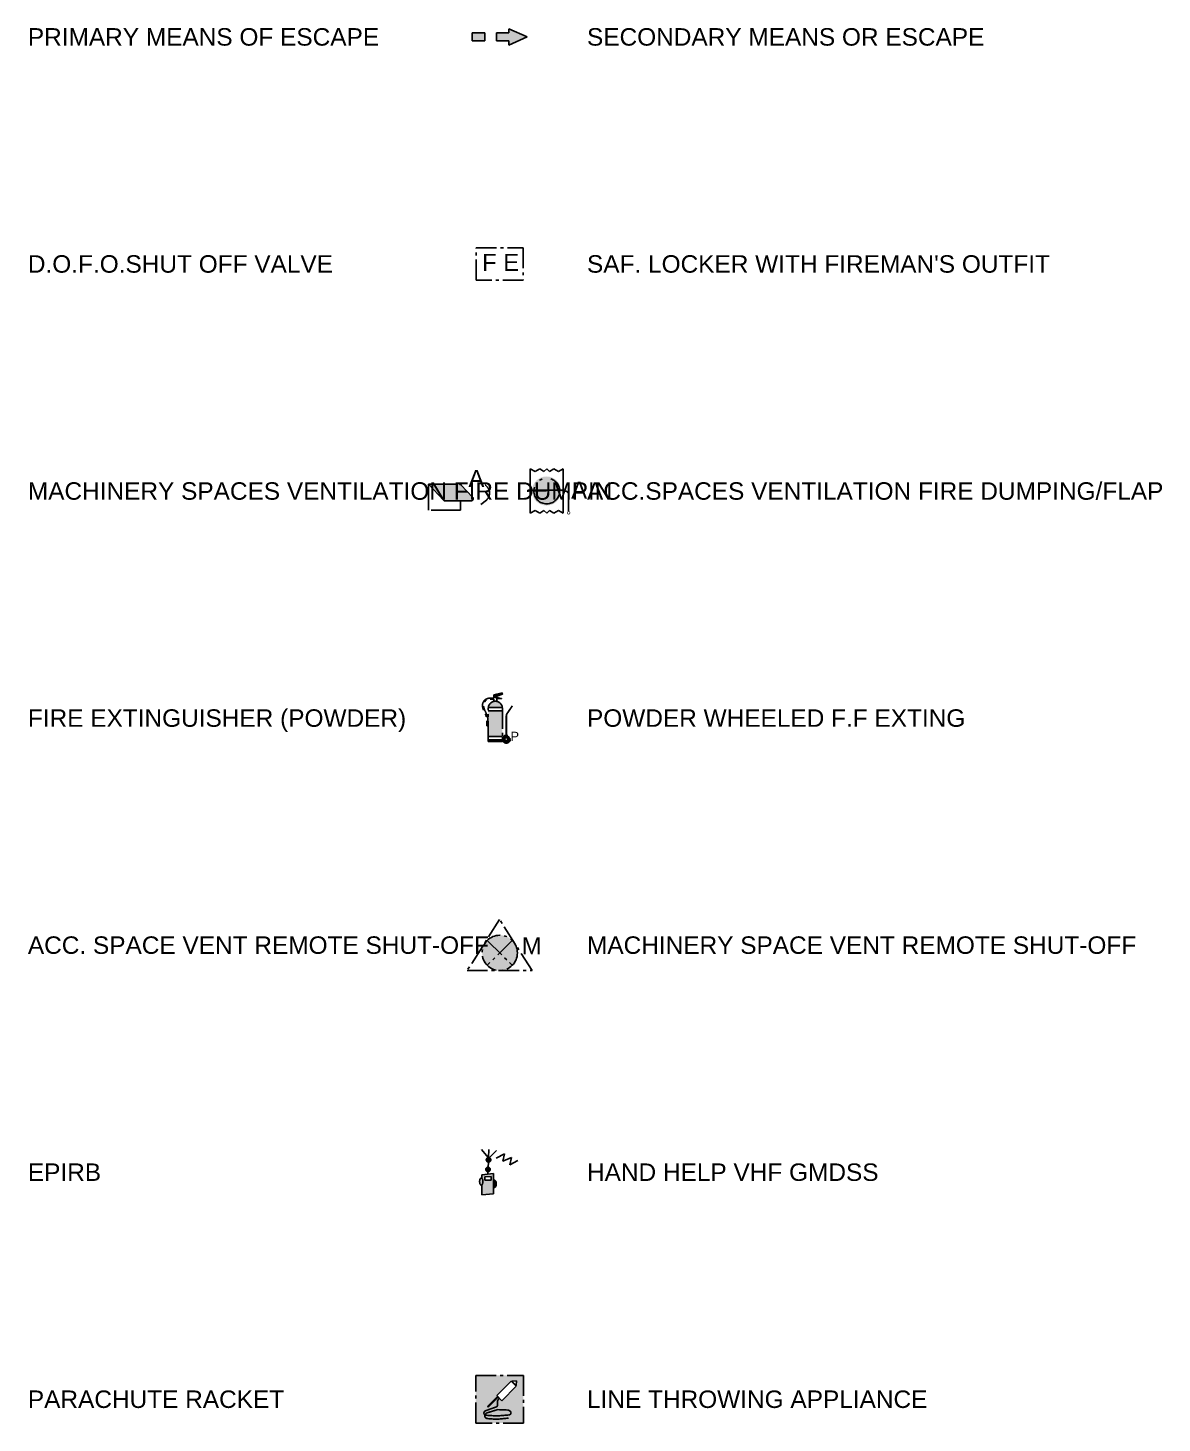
# Model space of a CAD drawing. Header units: metres. Extents: x -19 to 299, y -136 to 153.
# Drawn here: x 260.11 to 299.05, y -127.8 to -79.87 of the extents above; entities that cross this region are included whole.
import ezdxf

# ---------------------------------------------------------------- set-up
doc = ezdxf.new("R2010")
doc.units = ezdxf.units.M
doc.header["$LTSCALE"] = 0.2
doc.linetypes.add('DASHDOT', pattern=[3.556, 2.54, -0.508, 0, -0.508])
for name, color, linetype in [('BLOCKS', 7, 'Continuous'), ('dotted', 140, 'DASHDOT'), ('HATCH', 1, 'Continuous'), ('INER2', 151, 'Continuous'), ('SYMBOL', 31, 'Continuous'), ('TEXT', 6, 'Continuous'), ('VENT', 210, 'Continuous')]:
    doc.layers.add(name, color=color, linetype=linetype)
doc.styles.add('ARIAL', font='arial.ttf')

# ---------------------------------------------------------------- blocks, each defined once
blk = doc.blocks.new('SEG')
at = {"layer": 'INER2'}
h = blk.add_hatch(color=80, dxfattribs=at)
h.paths.add_polyline_path([(-2246.7749817498398, -924.4314208945534), (-2247.231105692241, -924.2271617786868), (-2247.231105692241, -924.33383828917), (-2247.541388942604, -924.33383828917), (-2247.541388942604, -924.5290034999365), (-2247.231105692241, -924.5290034999365), (-2247.231105692241, -924.6356800104198)])
h.paths.add_polyline_path([(-2248.144030461646, -924.33383828917), (-2248.144287321316, -924.5290034999365), (-2247.829534066507, -924.5290034999365), (-2247.829534066507, -924.33383828917)])
at = {"layer": 'dotted', "color": 6}
for p, q in [((-2248.1435925628334, -924.3338382891702), (-2248.143849422503, -924.5290034999367)), ((-2247.8290961676953, -924.3338382891702), (-2248.1435925628334, -924.3338382891702)), ((-2247.8290961676953, -924.3338382891702), (-2247.8290961676953, -924.5290034999367)), ((-2247.2306677934284, -924.3338382891702), (-2247.5409510437917, -924.3338382891702)), ((-2247.5409510437917, -924.3338382891702), (-2247.5409510437917, -924.5290034999367)), ((-2247.2306677934284, -924.3338382891702), (-2247.2306677934284, -924.227161778687)), ((-2247.2306677934284, -924.227161778687), (-2246.774543851027, -924.4314208945535)), ((-2247.8290961676953, -924.5290034999367), (-2248.1435925628334, -924.5290034999367)), ((-2247.2306677934284, -924.5290034999367), (-2247.5409510437917, -924.5290034999367)), ((-2247.2306677934284, -924.6356800104201), (-2246.774543851027, -924.4314208945535)), ((-2247.2306677934284, -924.5290034999367), (-2247.2306677934284, -924.6356800104201))]:
    blk.add_line(p, q, dxfattribs=at)
blk = doc.blocks.new('FPR-SECONDARY MEANS OR ESCAPE')
at = {"layer": 'dotted', "color": 3, "xscale": 0.45989954711139, "yscale": 0.45989954711139}
blk.add_blockref('SEG', (1033.6055673793094, 425.14559180494416), dxfattribs=at)
blk = doc.blocks.new('FP-SECONDARY MEANS OR ESCAPE')
at = {"xscale": 3, "yscale": 3}
blk.add_blockref('FPR-SECONDARY MEANS OR ESCAPE', (0, 0), dxfattribs=at)
blk = doc.blocks.new('fs')
at = {"layer": 'dotted', "color": 6}
for p, q in [((1941.964528300438, -4109.374005599348), (1943.1406670990305, -4109.374005599348)), ((1941.964528300438, -4110.17478095158), (1941.964528300438, -4109.374005599348)), ((1943.1406670990305, -4109.374005599348), (1943.1406670990305, -4110.17478095158)), ((1943.1406670990305, -4110.17478095158), (1941.964528300438, -4110.17478095158))]:
    blk.add_line(p, q, dxfattribs=at)
at = {"layer": 'HATCH', "style": 'ARIAL'}
blk.add_text('F E', height=0.42432596239407, dxfattribs=at).set_placement((1942.1149471176077, -4109.948257726043))
blk = doc.blocks.new("FPR-SAF. LOCKER WITH FIREMAN'S OUTFIT")
at = {"layer": 'VENT', "color": 2, "xscale": 0.45989954711139, "yscale": 0.45989954711139}
blk.add_blockref('fs', (-893.379059922162, 1890.0833821973738), dxfattribs=at)
blk = doc.blocks.new("FP-SAF. LOCKER WITH FIREMAN'S OUTFIT")
at = {"xscale": 3, "yscale": 3}
blk.add_blockref("FPR-SAF. LOCKER WITH FIREMAN'S OUTFIT", (0, 0), dxfattribs=at)
blk = doc.blocks.new('AV')
at = {"layer": 'HATCH'}
blk.add_hatch(color=5, dxfattribs=at).paths.add_polyline_path([(6018.552184333934, -5952.493148281754, 0.20599672705387), (6018.524101996618, -5952.481065827882), (6017.989340136628, -5952.481065827882), (6018.248670707519, -5952.755441619111, 0.20599672705391), (6018.276753044835, -5952.767524072982), (6018.721623058038, -5952.767524072982, 0.65747562194362), (6018.74977239339, -5952.7023253395255)])
at = {"layer": 'dotted', "color": 6}
for p, q in [((6017.995709531884, -5952.4801185490005), (6018.255040102775, -5952.754494340227)), ((6017.995709531884, -5952.4801185490005), (6018.530471391874, -5952.4801185490005)), ((6017.995709531884, -5952.928673504907), (6017.995709531884, -5952.4801185490005)), ((6018.55855372919, -5952.4922010028695), (6018.756074790612, -5952.701307133017)), ((6018.283122440091, -5952.766576794099), (6018.727992453294, -5952.766576794099)), ((6018.547111804495, -5952.766576794099), (6018.547111804495, -5952.928673504907)), ((6018.896473967601, -5952.8267333094755), (6018.993268854336, -5952.752905166621)), ((6018.547111804495, -5952.928673504907), (6017.995709531884, -5952.928673504907))]:
    blk.add_line(p, q, dxfattribs=at)
blk.add_lwpolyline([(6018.896473967601, -5952.8267333094755), (6018.993268854336, -5952.752905166621)], dxfattribs=at)
for centre, radius, start, end in [((6018.530471391874, -5952.518794606476), 0.03867605747597, 43.44031786384987, 90.0000000000002), ((6018.883962258764, -5952.6303238928085), 0.16423793875042, 311.72361547168504, 57.12213044931015), ((6018.283122440091, -5952.727900736623), 0.03867605747597, 223.44031786384969, 270), ((6018.727992453294, -5952.727900736623), 0.03867605747597, 270, 43.44031786384987)]:
    blk.add_arc(centre, radius, start, end, dxfattribs=at)
at = {"layer": 'dotted', "color": 6, "style": 'ARIAL'}
blk.add_text('A', height=0.29406452827636, dxfattribs=at).set_placement((6018.684366087487, -5952.525323283083))
blk = doc.blocks.new('FPR-ACC.SPACES VENTILATION FIRE DUMPING_FLAP')
at = {"layer": 'INER2'}
h = blk.add_hatch(color=5, dxfattribs=at)
h.paths.add_polyline_path([(0.5365400012415193, 0.1475711088414755, 0.39568292971144), (0.38923544122098974, 0.00936034323513013), (0.5365400012415193, 0.00936034323513013)])
h.paths.add_polyline_path([(0.6838445612575015, 0.00936034323513013, 0.39568292971144), (0.5365400012415193, 0.1475711088414755), (0.5365400012415193, 0.00936034323513013)])
h.paths.add_polyline_path([(0.5365400012415193, -0.00942558607312094), (0.5365400012415193, -0.1476363516803758, 0.39568292971143), (0.6838445612575015, -0.00942558607312094)])
h.paths.add_polyline_path([(0.5365400012415193, -0.00942558607312094), (0.38923544122098974, -0.00942558607312094, 0.39568292971143), (0.5365400012415193, -0.1476363516803758)])
at = {"layer": 'SYMBOL'}
h = blk.add_hatch(color=256, dxfattribs=at)
h.paths.add_polyline_path([(0.5365400012415193, 0.1663570381469981), (0.5365400012415193, 0.1475711088414755, -0.4142135623731), (0.6841437315015355, -3.262141672166763e-05), (0.7029296608075128, -3.262141672166763e-05, 0.41421356237309)])
h.paths.add_polyline_path([(0.5365400012415193, 0.1475711088414755), (0.5365400012415193, 0.1663570381469981, 0.41421356237309), (0.3701503416732521, -3.262141672166763e-05), (0.38893627097922945, -3.262141672166763e-05, -0.4142135623731)])
h.paths.add_polyline_path([(0.38893627097922945, -3.262141672166763e-05), (0.3701503416732521, -3.262141672166763e-05, 0.41421356237309), (0.5365400012415193, -0.1664222809849889), (0.5365400012415193, -0.1476363516803758, -0.4142135623731)])
h.paths.add_polyline_path([(0.7029296608075128, -3.262141672166763e-05), (0.6841437315015355, -3.262141672166763e-05, -0.4142135623731), (0.5365400012415193, -0.1476363516803758), (0.5365400012415193, -0.1664222809849889, 0.41421356237309)])
h = blk.add_hatch(color=256, dxfattribs=at)
h.paths.add_polyline_path([(0.5365400012415193, 0.00936034323513013), (0.38923544122098974, 0.00936034323513013, 0.01592119311767), (0.38893627097922945, -3.262141672166763e-05), (0.5365400012415193, -3.262141672166763e-05)])
h.paths.add_polyline_path([(0.37041567723599655, 0.00936034323513013), (0.3486807081808365, 0.00936034323513013), (0.3486807081808365, -3.262141672166763e-05), (0.3701503416732521, -3.262141672166763e-05, -0.01412134833812)])
h.paths.add_polyline_path([(0.3486807081808365, 0.00936034323513013), (0.32010020107145465, 0.00936034323513013), (0.32010020107145465, -3.262141672166763e-05), (0.3486807081808365, -3.262141672166763e-05)])
h.paths.add_polyline_path([(0.6838445612575015, 0.00936034323513013), (0.5365400012415193, 0.00936034323513013), (0.5365400012415193, -3.262141672166763e-05), (0.6841437315015355, -3.262141672166763e-05, 0.01592119311767)])
h.paths.add_polyline_path([(0.7243992943003832, 0.00936034323513013), (0.7026643252447684, 0.00936034323513013, -0.01412134833812), (0.7029296608075128, -3.262141672166763e-05), (0.7243992943003832, -3.262141672166763e-05)])
h.paths.add_polyline_path([(0.7487626862935031, 0.00936034323513013), (0.7243992943003832, 0.00936034323513013), (0.7243992943003832, -3.262141672166763e-05), (0.7487626862935031, -3.262141672166763e-05)])
h = blk.add_hatch(color=256, dxfattribs=at)
h.paths.add_polyline_path([(0.7779527818288443, -3.262141672166763e-05), (0.7487626862935031, -3.262141672166763e-05), (0.7487626862935031, -0.00942558607312094, -0.4142135623731), (0.7800296155360229, -0.04069251531291229), (0.7988155448420002, -0.04069251531291229, 0.24157955283287)])
h.paths.add_polyline_path([(0.7487626862935031, 0.00936034323513013), (0.7487626862935031, -3.262141672166763e-05), (0.7779527818288443, -3.262141672166763e-05, 0.15693066028848)])
h = blk.add_hatch(color=256, dxfattribs=at)
h.paths.add_polyline_path([(0.3486807081808365, -3.262141672166763e-05), (0.32010020107145465, -3.262141672166763e-05), (0.32010020107145465, -0.00942558607312094), (0.3486807081808365, -0.00942558607312094)])
h.paths.add_polyline_path([(0.3701503416732521, -3.262141672166763e-05), (0.3486807081808365, -3.262141672166763e-05), (0.3486807081808365, -0.00942558607312094), (0.37041567723599655, -0.00942558607312094, -0.01412134833812)])
blk.add_hatch(color=256, dxfattribs=at).paths.add_polyline_path([(0.5365400012415193, -3.262141672166763e-05), (0.38893627097922945, -3.262141672166763e-05, 0.01592119311767), (0.38923544122098974, -0.00942558607312094), (0.5365400012415193, -0.00942558607312094)])
h = blk.add_hatch(color=256, dxfattribs=at)
h.paths.add_polyline_path([(0.6841437315015355, -3.262141672166763e-05), (0.5365400012415193, -3.262141672166763e-05), (0.5365400012415193, -0.00942558607312094), (0.6838445612575015, -0.00942558607312094, 0.01592119311767)])
h.paths.add_polyline_path([(0.7243992943003832, -3.262141672166763e-05), (0.7029296608075128, -3.262141672166763e-05, -0.01412134833812), (0.7026643252447684, -0.00942558607312094), (0.7243992943003832, -0.00942558607312094)])
h.paths.add_polyline_path([(0.7487626862935031, -3.262141672166763e-05), (0.7243992943003832, -3.262141672166763e-05), (0.7243992943003832, -0.00942558607312094), (0.7487626862935031, -0.00942558607312094)])
h = blk.add_hatch(color=256, dxfattribs=at)
h.paths.add_polyline_path([(0.7692947987898151, -0.2498564521138178, 1), (0.809550361588208, -0.2498564521138178, 1)])
h.paths.add_polyline_path([(0.8014992490284385, -0.2498564521138178, -1), (0.7773459113495846, -0.2498564521138178, -1)])
at = {"layer": 'dotted', "color": 6}
for p, q in [((0.3512936136571625, 0.25495189772391313), (0.3512936136571625, -0.25495189772300364)), ((0.3512936136571625, 0.25495189772391313), (0.4055188992069816, 0.22196630381586147)), ((0.4055188992069816, 0.22196630381586147), (0.4598005231478055, 0.25495189772391313)), ((0.4598005231478055, 0.25495189772391313), (0.5065950142047768, 0.22383678368078108)), ((0.5065950142047768, 0.22383678368078108), (0.5391529067178453, 0.25495189772391313)), ((0.5717107992309138, 0.22383678368078108), (0.5391529067178453, 0.25495189772391313)), ((0.6185052902878851, 0.25495189772391313), (0.5717107992309138, 0.22383678368078108)), ((0.6727869142264353, 0.22196630381586147), (0.6185052902878851, 0.25495189772391313)), ((0.7270121997748902, 0.25495189772391313), (0.6727869142264353, 0.22196630381586147)), ((0.7270121997748902, 0.25495189772391313), (0.7270121997748902, -0.25495189772300364)), ((0.32271310654596164, 0.009392964652761293), (0.32271310654596164, -0.009392964651851798)), ((0.75137559176801, 0.009392964652761293), (0.32271310654596164, 0.009392964652761293)), ((0.3512936136571625, -0.25495189772300364), (0.4055188992069816, -0.22196630381495197)), ((0.4055188992069816, -0.22196630381495197), (0.4598005231478055, -0.25495189772300364)), ((0.4598005231478055, -0.25495189772300364), (0.5065950142047768, -0.2238367836789621)), ((0.5065950142047768, -0.2238367836789621), (0.5391529067178453, -0.25495189772300364)), ((0.5717107992309138, -0.2238367836789621), (0.5391529067178453, -0.25495189772300364)), ((0.6185052902878851, -0.25495189772300364), (0.5717107992309138, -0.2238367836789621)), ((0.6727869142264353, -0.22196630381495197), (0.6185052902878851, -0.25495189772300364)), ((0.7270121997748902, -0.25495189772300364), (0.6727869142264353, -0.22196630381495197))]:
    blk.add_line(p, q, dxfattribs=at)
blk.add_circle((0.5391529067178453, 9.094947017729282e-13), 0.14760373026098, dxfattribs=at)
at = {"layer": 'SYMBOL'}
blk.add_line((0.7800296155360229, -0.04557668976212881), (0.7988155448420002, -0.04557668976212881), dxfattribs=at)
at = {"layer": 'SYMBOL', "const_width": 0.01878592930594}
blk.add_lwpolyline([(0.7894225801878747, -0.04069251532018825), (0.7894225801878747, -0.2297286707225794)], dxfattribs=at)
at = {"layer": 'INER2', "color": 6, "xscale": 0.66362073343725, "yscale": 0.66362073343725}
blk.add_blockref('AV', (-3994.4809990525487, 3950.2659318661676), dxfattribs=at)
at = {"layer": 'dotted', "color": 6, "style": 'ARIAL'}
blk.add_text('A', height=0.19514731793264, dxfattribs=at).set_placement((0.8184993335275976, -0.08643913606647402))
blk = doc.blocks.new('FP-ACC.SPACES VENTILATION FIRE DUMPING_FLAP')
at = {"xscale": 3, "yscale": 3}
blk.add_blockref('FPR-ACC.SPACES VENTILATION FIRE DUMPING_FLAP', (0, 0), dxfattribs=at)
blk = doc.blocks.new('CO2 50KG')
at = {"layer": 'SYMBOL'}
h = blk.add_hatch(color=1, dxfattribs=at)
h.paths.add_polyline_path([(-2247.3098590438713, -965.6161895666577), (-2247.6596140184797, -965.6161895666577), (-2247.6596140184797, -965.7730204610262, -0.05439040976962), (-2247.6596140184797, -965.9542914418073), (-2247.65961401848, -966.2559963115125), (-2247.3098590438713, -966.2559963115125)])
h.paths.add_polyline_path([(-2247.309859043871, -966.34024474714), (-2247.65961401848, -966.3402447471401), (-2247.65961401848, -966.3858635686279), (-2247.3098590438713, -966.385863568628)])
h.paths.add_polyline_path([(-2247.4847365311757, -965.380948303684, 0.37463106135456), (-2247.657975264098, -965.5319411310303), (-2247.3114977982527, -965.5319411310303, 0.37463106135528)])
h = blk.add_hatch(color=256, dxfattribs=at)
edge = h.paths.add_edge_path()
edge.add_line((-2247.4462468670877, -965.3101619637523), (-2247.3296774403466, -965.322325419362))
edge.add_line((-2247.3296774403466, -965.3223254193618), (-2247.3296774403466, -965.3099770363759))
edge.add_line((-2247.3296774403466, -965.3099770363759), (-2247.4462468670877, -965.2875253893275))
edge.add_line((-2247.4462468670877, -965.2875253893275), (-2247.4462468670877, -965.250260260834))
edge.add_line((-2247.4462468670877, -965.2502602608339), (-2247.3058306562175, -965.2050614479227))
edge.add_line((-2247.3058306562175, -965.2050614479227), (-2247.3165593768676, -965.1741647180588))
edge.add_line((-2247.3165593768676, -965.1741647180587), (-2247.526959553536, -965.2195229307874))
edge.add_line((-2247.5269595535356, -965.2195229307874), (-2247.5269595535356, -965.3054765172919))
h = blk.add_hatch(color=1, dxfattribs=at)
h.paths.add_polyline_path([(-2247.210570658884, -966.2248316993636), (-2247.210570658884, -966.2865859419493, 0.4142135623731), (-2247.248280375159, -966.3242956582238), (-2247.310034617745, -966.3242956582238, -0.41421356237309)])
h.paths.add_polyline_path([(-2247.210570658884, -966.2248316993636, -0.4142135623731), (-2247.1111067000243, -966.3242956582238, -1), (-2247.310034617745, -966.3242956582238), (-2247.248280375159, -966.3242956582238, 1), (-2247.1728609426095, -966.3242956582238, 0.4142135623731), (-2247.210570658884, -966.2865859419493)])
at = {"layer": 'dotted', "color": 6}
blk.add_lwpolyline([(-2247.31166981265, -966.3856383333206), (-2247.661424787259, -966.3856383333206), (-2247.661424787259, -965.555600555681, -0.4142135623731), (-2247.4865472999545, -965.3807230683766), (-2247.486547299955, -965.3807230683766, -0.4142135623731), (-2247.31166981265, -965.555600555681)], format="xyb", close=True, dxfattribs=at)
for points in [[(-2247.3165034665108, -965.1739394827515), (-2247.5269036431787, -965.2192976954802)], [(-2247.5269036431787, -965.2192976954802), (-2247.526903643179, -965.3052512819846)], [(-2247.5269036431787, -965.331965384936), (-2247.5269036431787, -965.3850360185946)], [(-2247.446190956731, -965.2500350255266), (-2247.3057747458606, -965.2048362126154)], [(-2247.446190956731, -965.28730015402), (-2247.446190956731, -965.2500350255266)], [(-2247.3296215299897, -965.3097518010686), (-2247.446190956731, -965.28730015402)], [(-2247.446190956731, -965.3099367284449), (-2247.3296215299897, -965.3221001840545)], [(-2247.446190956731, -965.3850360185946), (-2247.446190956731, -965.3099367284449)], [(-2247.3296215299897, -965.3221001840545), (-2247.3296215299897, -965.3097518010686)], [(-2247.3057747458606, -965.2048362126154), (-2247.3165034665108, -965.1739394827515)], [(-2247.31166981265, -965.6159643313504), (-2247.661424787259, -965.6159643313504)], [(-2247.659786032877, -965.5317158957229), (-2247.313308567032, -965.5317158957229)], [(-2247.69566571103, -965.9930579571967), (-2247.6690030428103, -965.9934372102724)], [(-2247.31166981265, -966.3400195118327), (-2247.661424787259, -966.3400195118327)], [(-2247.659786032877, -966.2557710762052), (-2247.313308567032, -966.2557710762052)]]:
    blk.add_lwpolyline(points, dxfattribs=at)
blk.add_lwpolyline([(-2247.5269036431787, -965.3850360185946, -0.10687168047263), (-2247.446190956731, -965.3850360185946)], format="xyb", dxfattribs=at)
for radius in [0.0994639588603, 0.03770971627465]:
    blk.add_circle((-2247.212381427664, -966.3240704229165), radius, dxfattribs=at)
for points, knots in [([(-2247.5269036431787, -965.3052512819846), (-2247.5398555687875, -965.3044680550194), (-2247.552965060204, -965.3036839083976), (-2247.5935124407374, -965.3020574053483), (-2247.621091320988, -965.3020173752744), (-2247.674955054159, -965.309564859352), (-2247.7014613932597, -965.317257219661), (-2247.737964355594, -965.3400847756516), (-2247.7497877608425, -965.3501746926453), (-2247.7702361015445, -965.3731769150704), (-2247.779029543141, -965.3860737079422), (-2247.794871218478, -965.4163752838449), (-2247.80121741307, -965.4342002955268), (-2247.8079504390535, -965.470624636303), (-2247.808221071806, -965.4886780683864), (-2247.8029097009567, -965.5390383034867), (-2247.7922074685307, -965.5700175841704), (-2247.7712637328477, -965.6198863446521), (-2247.761821785727, -965.6395872585417), (-2247.7442394474874, -965.6775231136088), (-2247.73594830673, -965.6958935068155), (-2247.7211998750745, -965.7331653360133), (-2247.71498136408, -965.7518959836342), (-2247.705590331938, -965.7906707828205), (-2247.7022698373403, -965.8106602815984), (-2247.6953556969115, -965.8721405067654), (-2247.6948391885153, -965.9151355382808), (-2247.6953427689255, -965.9703459411046), (-2247.6955038602455, -965.9816793447661), (-2247.69566571103, -965.9930579571967)], [0.02710420956609, 0.02710420956609, 0.02710420956609, 0.02710420956609, 0.68084600824012, 0.68084600824012, 2.04253802472036, 2.04253802472036, 3.40423004120059, 3.40423004120059, 4.12641527205994, 4.12641527205994, 4.84860050291928, 4.84860050291928, 5.71813607233493, 5.71813607233493, 6.58767164175058, 6.58767164175058, 8.21871054384186, 8.21871054384186, 9.36402783654328, 9.36402783654328, 10.50934512924469, 10.50934512924469, 11.71664225434547, 11.71664225434547, 12.92393937944624, 12.92393937944624, 15.33853362964778, 15.33853362964778, 15.95792211018921, 15.95792211018921, 15.95792211018921, 15.95792211018921]), ([(-2247.6690030428103, -965.9934372102725), (-2247.6677954944644, -965.9085428139592), (-2247.666019883979, -965.7837118863196), (-2247.7423124880306, -965.6175833218205), (-2247.8067045856733, -965.4823105296665), (-2247.713290264276, -965.3206901610915), (-2247.6006308197325, -965.3275053522675), (-2247.5269036431787, -965.331965384936)], [0, 0, 0, 0, 297.9444576891252, 438.10527730470756, 661.8652525674617, 788.6914664628506, 1028.865983544751, 1028.865983544751, 1028.865983544751, 1028.865983544751])]:
    blk.add_open_spline(points, degree=3, knots=knots, dxfattribs=at)
at = {"layer": 'SYMBOL', "const_width": 0.0424017063139}
blk.add_lwpolyline([(-2247.062952056941, -965.4941417964822), (-2247.1942672981813, -965.6875588866224, 0.15022490399413), (-2247.2124373380207, -965.746670214362), (-2247.2124373380207, -966.2687445517107)], format="xyb", dxfattribs=at)
at = {"layer": 'dotted', "color": 6, "style": 'ARIAL'}
blk.add_text('P', height=0.22525893078285, dxfattribs=at).set_placement((-2247.1067266145783, -966.3659537450989))
blk = doc.blocks.new('FPR-POWDER WHEELED F.F EXTING')
at = {"layer": 'dotted', "color": 51, "xscale": 0.45989954711139, "yscale": 0.45989954711139}
blk.add_blockref('CO2 50KG', (1033.5687263432533, 444.1704017159009), dxfattribs=at)
blk = doc.blocks.new('FP-POWDER WHEELED F.F EXTING')
at = {"xscale": 3, "yscale": 3}
blk.add_blockref('FPR-POWDER WHEELED F.F EXTING', (0, 0), dxfattribs=at)
blk = doc.blocks.new('M')
at = {"layer": 'VENT'}
h = blk.add_hatch(color=3, dxfattribs=at)
h.paths.add_polyline_path([(-2247.213574355646, -982.3442870568014, 0.41421356237337), (-2247.8340663876065, -982.3442870568015), (-2247.523820371627, -982.6545330727816)])
h.paths.add_polyline_path([(-2247.8340663876065, -982.3442870568014, 0.19891236737954), (-2247.9625744950977, -982.6545330727815, 0.19891236737909), (-2247.8340663876074, -982.9647790887611), (-2247.523820371627, -982.6545330727816)])
h.paths.add_polyline_path([(-2247.523820371627, -982.6545330727815), (-2247.8340663876074, -982.964779088761, 0.41421356237328), (-2247.213574355647, -982.9647790887624)])
h.paths.add_polyline_path([(-2247.085066248155, -982.6545330727815, 0.19891236737958), (-2247.213574355646, -982.3442870568014), (-2247.523820371627, -982.6545330727815), (-2247.213574355647, -982.9647790887625, 0.19891236738018)])
at = {"layer": 'dotted', "color": 6}
for p, q in [((-2247.52710610387, -981.8271586277003), (-2248.3364749625644, -983.0958695678355)), ((-2247.52710610387, -981.8271586277003), (-2248.3364749625644, -983.0958695678356)), ((-2246.717737245177, -983.0958695678355), (-2247.52710610387, -981.8271586277003)), ((-2246.717737245177, -983.0958695678356), (-2247.52710610387, -981.8271586277003)), ((-2247.833656421572, -982.3442870568016), (-2247.2131643896123, -982.9647790887623)), ((-2247.2131643896114, -982.3442870568014), (-2247.833656421573, -982.9647790887614)), ((-2248.3364749625644, -983.0958695678355), (-2246.717737245177, -983.0958695678355)), ((-2248.3364749625644, -983.0958695678356), (-2246.717737245177, -983.0958695678356))]:
    blk.add_line(p, q, dxfattribs=at)
blk.add_circle((-2247.5234104055917, -982.6545330727815), 0.43875412347152, dxfattribs=at)
at = {"layer": 'dotted', "color": 6, "style": 'ARIAL'}
blk.add_text('M', height=0.42432596239407, dxfattribs=at).set_placement((-2246.977008931916, -982.6894531090105))
blk = doc.blocks.new('FPR-MACHINERY SPACE VENT REMOTE SHUT-OFF')
at = {"layer": 'dotted', "color": 51, "xscale": 0.45989954711139, "yscale": 0.45989954711139}
blk.add_blockref('M', (1033.6366982177428, 451.83360538793386), dxfattribs=at)
blk = doc.blocks.new('FP-MACHINERY SPACE VENT REMOTE SHUT-OFF')
at = {"xscale": 3, "yscale": 3}
blk.add_blockref('FPR-MACHINERY SPACE VENT REMOTE SHUT-OFF', (0, 0), dxfattribs=at)
blk = doc.blocks.new('H VHF')
at = {"layer": 'HATCH'}
h = blk.add_hatch(color=80, dxfattribs=at)
h.paths.add_polyline_path([(-2247.5698931908746, -994.9713145375248, 1), (-2247.4585049582306, -994.9713145375248, 1)])
h.paths.add_polyline_path([(-2247.556193353649, -994.7324041492914, 1), (-2247.4448051210047, -994.7324041492914, 1)])
h = blk.add_hatch(color=7, dxfattribs=at)
edge = h.paths.add_edge_path()
edge.add_ellipse((-2247.6811988806126, -995.2730075182868), major_axis=(2e-14, -0.0882569156375), ratio=0.46630028571318, start_angle=0, end_angle=360.0000000000002)
h = blk.add_hatch(color=80, dxfattribs=at)
edge = h.paths.add_edge_path()
edge.add_ellipse((-2247.34764758817, -995.3297837849731), major_axis=(2e-14, -0.0882569156375), ratio=0.46630028571318, start_angle=314.31177882024366, end_angle=585.6882211797354)
edge.add_line((-2247.377095458416, -995.268130821974), (-2247.377095458416, -995.3914367479725))
at = {"layer": 'INER2'}
h = blk.add_hatch(color=80, dxfattribs=at)
edge = h.paths.add_edge_path()
edge.add_line((-2247.377095458416, -995.0756054685406), (-2247.6684185569993, -995.1067742252508))
edge.add_line((-2247.6684185569993, -995.1067742252508), (-2247.6684185569993, -995.1891142005358))
edge.add_ellipse((-2247.6811988806126, -995.2730075182868), major_axis=(2e-14, -0.0882569156375), ratio=0.46630028571318, start_angle=198.09220200842557, end_angle=341.9077979915063, ccw=False)
edge.add_line((-2247.6684185569993, -995.3569008360381), (-2247.6684185569993, -995.6063529170882))
edge.add_line((-2247.6684185569993, -995.6063529170882), (-2247.377095458416, -995.5751841603781))
edge.add_line((-2247.377095458416, -995.5751841603781), (-2247.377095458416, -995.0756054685405))
h.paths.add_polyline_path([(-2247.5915314850345, -995.2419034857376), (-2247.5904760246153, -995.1550565901749), (-2247.432040492488, -995.1507286928447), (-2247.4330959529066, -995.2375755884074)])
at = {"layer": 'dotted', "color": 6}
for p, q in [((-2247.6790468570625, -994.4783605794913), (-2247.5085998518093, -994.6771974095134)), ((-2247.498061731898, -994.6767494128951), (-2247.4888099010764, -994.4711905170554)), ((-2247.2999862446145, -994.4954214059914), (-2247.487606466061, -994.6781422834996)), ((-2247.508552940044, -994.9158734288461), (-2247.5027991879865, -994.7880354968003)), ((-2247.308458445233, -994.6913278152971), (-2247.105365177981, -994.5797731953298)), ((-2247.105365177981, -994.5797731953298), (-2247.1471027137363, -994.766605189598)), ((-2247.1471027137363, -994.766605189598), (-2246.929962170356, -994.6732777207937)), ((-2246.929962170356, -994.6732777207937), (-2246.9716997061105, -994.8601097150621)), ((-2246.9716997061105, -994.8601097150621), (-2246.7686064388586, -994.7485550950947)), ((-2247.6680750691257, -995.1067742252509), (-2247.3767519705425, -995.0756054685407)), ((-2247.6680750691257, -995.1891142005359), (-2247.6680750691257, -995.1067742252509)), ((-2247.5901325367417, -995.155056590175), (-2247.591187997161, -995.2419034857378)), ((-2247.591187997161, -995.2419034857378), (-2247.4327524650334, -995.2375755884076)), ((-2247.5901325367417, -995.155056590175), (-2247.4316970046143, -995.150728692845)), ((-2247.519375901241, -995.0908648510566), (-2247.516499025212, -995.0269458850337)), ((-2247.4316970046143, -995.150728692845), (-2247.4327524650334, -995.2375755884076)), ((-2247.3767519705425, -995.0756054685407), (-2247.3767519705425, -995.5751841603783)), ((-2247.6680750691257, -995.6063529170884), (-2247.6680750691257, -995.3569008360384)), ((-2247.6680750691257, -995.6063529170884), (-2247.3767519705425, -995.5751841603783))]:
    blk.add_line(p, q, dxfattribs=at)
for centre in [(-2247.513855586679, -994.971314537525), (-2247.5001557494534, -994.7324041492916)]:
    blk.add_circle(centre, 0.05569411632204, dxfattribs=at)
blk.add_ellipse((-2247.680855392739, -995.2730075182872), major_axis=(2e-14, -0.0882569156375), ratio=0.46630028571318, dxfattribs=at)
blk.add_ellipse((-2247.3473041002962, -995.3297837849733), major_axis=(2e-14, -0.0882569156375), ratio=0.46630028571318, start_param=5.48577541821343, end_param=10.22218784973517, dxfattribs=at)
blk = doc.blocks.new('FPR-HAND HELP VHF GMDSS')
at = {"layer": 'dotted', "color": 1, "xscale": 0.45989954711139, "yscale": 0.45989954711139}
blk.add_blockref('H VHF', (1033.4972201333221, 457.61788047095524), dxfattribs=at)
blk = doc.blocks.new('FP-HAND HELP VHF GMDSS')
at = {"xscale": 3, "yscale": 3}
blk.add_blockref('FPR-HAND HELP VHF GMDSS', (0, 0), dxfattribs=at)
blk = doc.blocks.new('LT')
at = {"layer": 'INER2'}
h = blk.add_hatch(color=80, dxfattribs=at)
h.paths.add_polyline_path([(-2248.0552449522406, -1007.2374952068066), (-2248.0552449522406, -1008.4252515227176), (-2246.8674886363297, -1008.4252515227176), (-2246.8674886363297, -1007.2374952068066)])
h.paths.add_polyline_path([(-2247.156406724465, -1007.3827398119626), (-2247.1492545233173, -1007.3823219787878), (-2247.0405262881286, -1007.3759700512135), (-2247.0472960488773, -1007.4918504875498)])
h.paths.add_polyline_path([(-2247.048389669402, -1007.5105703844906), (-2247.1751266214055, -1007.3838334324868), (-2247.5336550813545, -1007.7423618924353), (-2247.4069181293503, -1007.8690988444392)])
h.paths.add_polyline_path([(-2247.497559197157, -1007.7784577766326), (-2247.515744275987, -1007.7602726978027), (-2247.764880587823, -1008.0094090096391), (-2247.746695508993, -1008.0275940884691)])
at = {"layer": 'dotted', "color": 6}
for p, q in [((-2247.1733654193354, -1007.3827568757154), (-2247.5318938792843, -1007.7412853356639)), ((-2247.5318938792843, -1007.7412853356639), (-2247.40515692728, -1007.8680222876677)), ((-2247.40515692728, -1007.8680222876678), (-2247.0466284673316, -1007.5094938277192))]:
    blk.add_line(p, q, dxfattribs=at)
blk.add_lwpolyline([(-2248.0534837501705, -1008.4241749659462), (-2248.0534837501705, -1007.2364186500351), (-2246.8657274342595, -1007.2364186500351), (-2246.8657274342595, -1008.4241749659462)], close=True, dxfattribs=at)
for points in [[(-2247.0466284673316, -1007.5094938277192), (-2247.1733654193354, -1007.3827568757154)], [(-2247.147493321247, -1007.3812454220164), (-2247.0387650860584, -1007.3748934944421), (-2247.045534846807, -1007.4907739307783), (-2247.1546455223947, -1007.3816632551911)], [(-2247.1546455223947, -1007.3816632551911), (-2247.147493321247, -1007.3812454220164)], [(-2247.5139830739167, -1007.7591961410312), (-2247.763119385753, -1008.0083324528676), (-2247.744934306923, -1008.0265175316977), (-2247.495797995087, -1007.7773812198611)]]:
    blk.add_lwpolyline(points, dxfattribs=at)
at = {"layer": 'dotted', "color": 6, "const_width": 0.04022607362152}
blk.add_lwpolyline([(-2247.4685254032825, -1007.8046538116658), (-2247.5049888991557, -1007.8560936732022, 0.1553943316007), (-2247.513535615275, -1007.8829297072939), (-2247.513535615275, -1007.9784925844274, -0.31667118768688), (-2247.5442869537687, -1008.0221776047742), (-2247.8149418138273, -1008.119160816641, 0.17918350532087), (-2247.8396165133963, -1008.1398883512503), (-2247.8463303080616, -1008.151682137995, 0.33191719367167), (-2247.8394973817917, -1008.2067562455005), (-2247.81837611005, -1008.2287842208668), (-2247.530736343107, -1008.2471757206524, 0.03694755783835), (-2247.523887844175, -1008.2471071711363), (-2247.228378651428, -1008.2222643584043, 0.16469425712602), (-2247.2010861163494, -1008.2103915091161), (-2247.193097721941, -1008.2031443259677, 0.48832208295938), (-2247.1985462863245, -1008.1301579140074), (-2247.2322561401347, -1008.1076965200732, 0.13777597868067), (-2247.256127064887, -1008.0999464011205), (-2247.503724122187, -1008.0900116099335, 0.08463304305227), (-2247.5191928303066, -1008.0920144470269), (-2247.779423010778, -1008.1718361083705, 0.17904367897371), (-2247.805020106961, -1008.1913742937518), (-2247.8246197377484, -1008.2223253928111, 0.35566006135854), (-2247.8176674940505, -1008.280515936238), (-2247.797139676863, -1008.3003602484885, 0.17551919380538), (-2247.7682930078836, -1008.3132759856404), (-2247.5362512957627, -1008.3303553232416, 0.04358228224089), (-2247.5281776567, -1008.330245213537), (-2247.238791488868, -1008.3009914504783)], format="xyb", dxfattribs=at)
blk = doc.blocks.new('FPR-LINE THROWING APPLIANCE')
at = {"layer": 'dotted', "color": 1, "xscale": 0.45989954711139, "yscale": 0.45989954711139}
blk.add_blockref('LT', (1033.60605975102, 463.50094462111883), dxfattribs=at)
blk = doc.blocks.new('FP-LINE THROWING APPLIANCE')
at = {"xscale": 3, "yscale": 3}
blk.add_blockref('FPR-LINE THROWING APPLIANCE', (0, 0), dxfattribs=at)

msp = doc.modelspace()

# ---------------------------------------------------------------- block references
at = {"layer": 'BLOCKS'}
for name, p in [('FP-SECONDARY MEANS OR ESCAPE', (276.304751, -80.17722499999999)), ("FP-SAF. LOCKER WITH FIREMAN'S OUTFIT", (276.304751, -87.97722499999999)), ('FP-ACC.SPACES VENTILATION FIRE DUMPING_FLAP', (276.304751, -95.77722499999999)), ('FP-POWDER WHEELED F.F EXTING', (276.304751, -103.577225)), ('FP-MACHINERY SPACE VENT REMOTE SHUT-OFF', (276.304751, -111.377225)), ('FP-HAND HELP VHF GMDSS', (276.304751, -119.17722499999999)), ('FP-LINE THROWING APPLIANCE', (276.304751, -126.977225))]:
    msp.add_blockref(name, p, dxfattribs=at)

# ---------------------------------------------------------------- texts
at = {"layer": 'TEXT', "style": 'ARIAL'}
for s, p in [('PRIMARY MEANS OF ESCAPE', (260.104751, -80.47722499999999)), ('SECONDARY MEANS OR ESCAPE', (279.304751, -80.47722499999999)), ('D.O.F.O.SHUT OFF VALVE', (260.104751, -88.27722499999999)), ("SAF. LOCKER WITH FIREMAN'S OUTFIT", (279.304751, -88.27722499999999)), ('MACHINERY SPACES VENTILATION FIRE DUMPIN', (260.104751, -96.07722499999998)), ('ACC.SPACES VENTILATION FIRE DUMPING/FLAP', (279.304751, -96.07722499999998)), ('FIRE EXTINGUISHER (POWDER)', (260.104751, -103.877225)), ('POWDER WHEELED F.F EXTING', (279.304751, -103.877225)), ('ACC. SPACE VENT REMOTE SHUT-OFF', (260.104751, -111.67722499999999)), ('MACHINERY SPACE VENT REMOTE SHUT-OFF', (279.304751, -111.67722499999999)), ('EPIRB', (260.104751, -119.47722499999999)), ('HAND HELP VHF GMDSS', (279.304751, -119.47722499999999)), ('PARACHUTE RACKET', (260.104751, -127.277225)), ('LINE THROWING APPLIANCE', (279.304751, -127.277225))]:
    msp.add_text(s, height=0.6, dxfattribs=at).set_placement(p)

doc.saveas('drawing.dxf')
